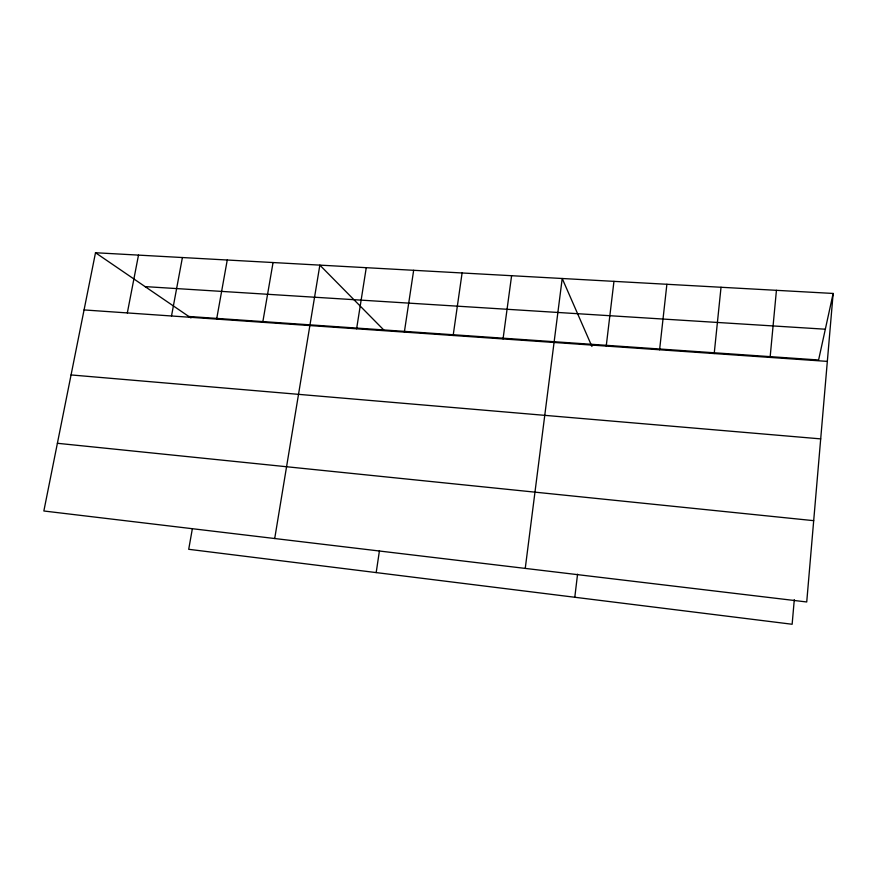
<?xml version="1.0" encoding="UTF-8"?>
<svg xmlns="http://www.w3.org/2000/svg" width="877" height="877" viewBox="0 0 877 877"><rect width="100%" height="100%" fill="white"/><g stroke="black" fill="none" stroke-linecap="round" stroke-linejoin="round"><path stroke-width="1.32" d="M833.15 293.455L806.73 601.973L43.85 510.995L95.505 252.74L833.15 293.455L818.592 359.987L188.818 316.476M794.288 599.693L792.139 624.26L188.708 549.298L192.381 528.59M770.105 357.432L776.43 290.331M714.207 353.563L721.026 287.272M659.592 349.78L666.882 284.28M574.797 597.259L577.559 574.183M606.226 346.086L613.955 281.364M525.246 568.406L562.212 278.502L591.931 346.481M503.047 338.939L511.598 275.707M453.157 335.485L462.091 272.977M404.352 332.109L413.659 270.302M376.189 572.582L379.467 550.581M356.61 328.798L366.257 267.693M274.709 538.533L319.853 265.128L383.753 329.949M262.749 322.297L273.054 262.541M216.641 319.107L227.253 260.02M171.508 315.983L182.405 257.542M127.329 312.925L138.5 255.119M145.078 286.604L825.323 329.215M84.071 309.932L827.329 361.39M71.059 374.939L820.697 438.884M57.389 443.291L813.692 520.664M95.505 252.74L190.956 317.945"/></g></svg>
